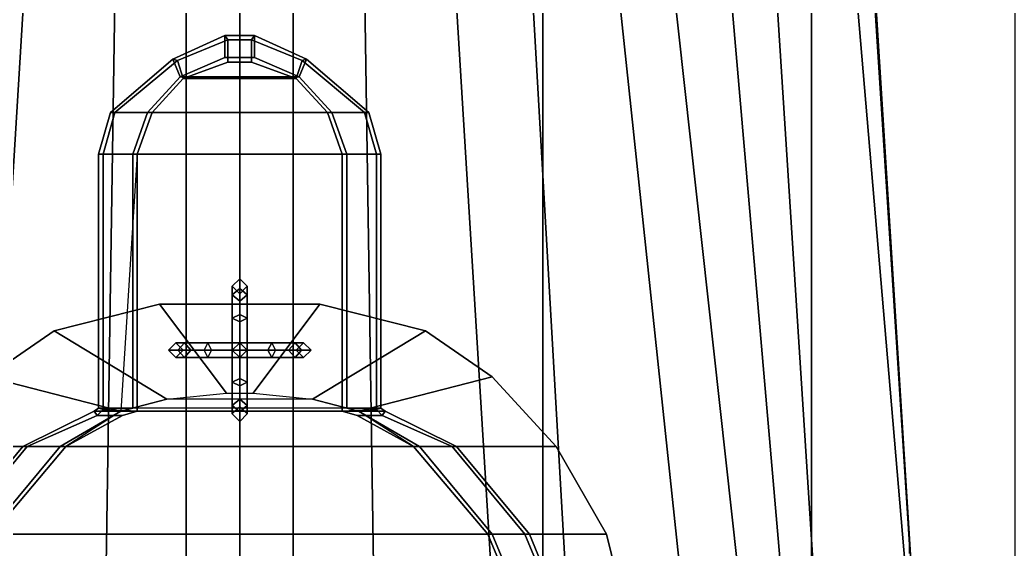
# Model space of a CAD drawing. Header units: millimetres. Extents: x -5.2 to 5.2, y -53.2 to 45.8.
# Drawn here: x -1.48 to 5.22, y 16.12 to 19.68 of the extents above; entities that cross this region are included whole.
import ezdxf

# ---------------------------------------------------------------- set-up
doc = ezdxf.new("R2010")
doc.units = ezdxf.units.MM
doc.header["$XCLIPFRAME"] = 2
for name, color, linetype in [('drawing', 9, 'Continuous'), ('railings', 6, 'Continuous'), ('superstructure', 3, 'Continuous')]:
    doc.layers.add(name, color=color, linetype=linetype)
picture_1 = doc.add_image_def('image1.gif', size_in_pixel=(3078, 4230))

msp = doc.modelspace()

# ---------------------------------------------------------------- linework, layer by layer
for points in [[(-1.78, 23.19, -2.26), (-1.25, 23.19, -2.76), (-1.69, 16.01, -2.76), (-2.19, 16.01, -2.46)], [(0, 23.19, 5.1), (-2.04, 23.19, 5.1), (-2.04, 16.01, 5.1), (0, 16.01, 5.1)], [(-1.25, 23.19, -2.76), (-0.79, 23.19, -3.12), (-0.9, 16.01, -3.2), (-1.69, 16.01, -2.76)], [(-0.79, 23.19, -3.12), (-0.36, 23.19, -3.38), (-0.36, 16.01, -3.4), (-0.9, 16.01, -3.2)], [(0, 16.01, -3.5), (-0.36, 16.01, -3.4), (-0.36, 23.19, -3.38), (0, 23.19, -3.5)], [(0, 23.19, -3.5), (0.36, 23.19, -3.38), (0.36, 16.01, -3.4), (0, 16.01, -3.5)], [(0, 16.01, 5.1), (2.04, 16.01, 5.1), (2.04, 23.19, 5.1), (0, 23.19, 5.1)], [(0.9, 16.01, -3.2), (0.36, 16.01, -3.4), (0.36, 23.19, -3.38), (0.79, 23.19, -3.12)], [(1.69, 16.01, -2.76), (0.9, 16.01, -3.2), (0.79, 23.19, -3.12), (1.25, 23.19, -2.76)], [(2.19, 16.01, -2.46), (1.69, 16.01, -2.76), (1.25, 23.19, -2.76), (1.78, 23.19, -2.26)], [(2.96, 16.01, -1.7), (2.19, 16.01, -2.46), (1.78, 23.19, -2.26), (2.2, 23.19, -1.7)], [(2.04, 16.01, 5.1), (3.85, 16.01, 5.01), (3.85, 23.19, 5.01), (2.04, 23.19, 5.1)], [(3.35, 16.01, -1.15), (2.96, 16.01, -1.7), (2.2, 23.19, -1.7), (2.56, 23.19, -1.15)], [(3.64, 16.01, -0.6), (3.35, 16.01, -1.15), (2.56, 23.19, -1.15), (3.02, 23.19, -0.14)], [(3.86, 16.01, -0.05), (3.64, 16.01, -0.6), (3.02, 23.19, -0.14), (3.4, 23.19, 1.04)], [(4.48, 16.01, 2.84), (3.86, 16.01, -0.05), (3.4, 23.19, 1.04), (3.87, 23.19, 2.91)], [(3.85, 16.01, 5.01), (4.52, 16.01, 4.94), (4.07, 23.19, 4.97), (3.85, 23.19, 5.01)], [(4.52, 16.01, 4.94), (4.48, 16.01, 2.84), (3.87, 23.19, 2.91), (4.07, 23.19, 4.97)], [(-0.05, 17.89, 11.46), (0, 17.94, 11.46), (0, 17.8757, 11.22), (-0.05, 17.8324, 11.245)], [(-0.05, 17.8324, 11.675), (0, 17.8757, 11.7), (0, 17.94, 11.46), (-0.05, 17.89, 11.46)], [(0, 17.84, 11.46), (-0.05, 17.89, 11.46), (-0.05, 17.8324, 11.245), (0, 17.7891, 11.27)], [(0, 17.7891, 11.65), (-0.05, 17.8324, 11.675), (-0.05, 17.89, 11.46), (0, 17.84, 11.46)], [(0, 17.94, 11.46), (0.05, 17.89, 11.46), (0.05, 17.8324, 11.245), (0, 17.8757, 11.22)], [(0, 17.8757, 11.7), (0.05, 17.8324, 11.675), (0.05, 17.89, 11.46), (0, 17.94, 11.46)], [(0.05, 17.89, 11.46), (0, 17.84, 11.46), (0, 17.7891, 11.27), (0.05, 17.8324, 11.245)], [(0.05, 17.8324, 11.675), (0, 17.7891, 11.65), (0, 17.84, 11.46), (0.05, 17.89, 11.46)], [(-0.05, 17.8324, 11.245), (0, 17.8757, 11.22), (0, 17.7, 11.0443), (-0.05, 17.675, 11.0876)], [(-0.05, 17.675, 11.8324), (0, 17.7, 11.8757), (0, 17.8757, 11.7), (-0.05, 17.8324, 11.675)], [(0, 17.7891, 11.27), (-0.05, 17.8324, 11.245), (-0.05, 17.675, 11.0876), (0, 17.65, 11.1309)], [(0, 17.65, 11.7891), (-0.05, 17.675, 11.8324), (-0.05, 17.8324, 11.675), (0, 17.7891, 11.65)], [(0, 17.8757, 11.22), (0.05, 17.8324, 11.245), (0.05, 17.675, 11.0876), (0, 17.7, 11.0443)], [(0, 17.7, 11.8757), (0.05, 17.675, 11.8324), (0.05, 17.8324, 11.675), (0, 17.8757, 11.7)], [(0.05, 17.8324, 11.245), (0, 17.7891, 11.27), (0, 17.65, 11.1309), (0.05, 17.675, 11.0876)], [(0.05, 17.675, 11.8324), (0, 17.65, 11.7891), (0, 17.7891, 11.65), (0.05, 17.8324, 11.675)], [(-0.05, 17.675, 11.0876), (0, 17.7, 11.0443), (0, 17.46, 10.98), (-0.05, 17.46, 11.03)], [(-0.05, 17.46, 11.89), (0, 17.46, 11.94), (0, 17.7, 11.8757), (-0.05, 17.675, 11.8324)], [(0, 17.7, 11.0443), (0.05, 17.675, 11.0876), (0.05, 17.46, 11.03), (0, 17.46, 10.98)], [(0, 17.46, 11.94), (0.05, 17.46, 11.89), (0.05, 17.675, 11.8324), (0, 17.7, 11.8757)], [(0, 17.65, 11.1309), (-0.05, 17.675, 11.0876), (-0.05, 17.46, 11.03), (0, 17.46, 11.08)], [(0, 17.46, 11.84), (-0.05, 17.46, 11.89), (-0.05, 17.675, 11.8324), (0, 17.65, 11.7891)], [(0.05, 17.675, 11.0876), (0, 17.65, 11.1309), (0, 17.46, 11.08), (0.05, 17.46, 11.03)], [(0.05, 17.46, 11.89), (0, 17.46, 11.84), (0, 17.65, 11.7891), (0.05, 17.675, 11.8324)], [(-0.48, 17.46, 11.46), (-0.43, 17.51, 11.46), (-0.3724, 17.51, 11.245), (-0.4157, 17.46, 11.22)], [(-0.4157, 17.46, 11.7), (-0.3724, 17.51, 11.675), (-0.43, 17.51, 11.46), (-0.48, 17.46, 11.46)], [(-0.43, 17.51, 11.46), (-0.38, 17.46, 11.46), (-0.3291, 17.46, 11.27), (-0.3724, 17.51, 11.245)], [(-0.3724, 17.51, 11.675), (-0.3291, 17.46, 11.65), (-0.38, 17.46, 11.46), (-0.43, 17.51, 11.46)], [(-0.4157, 17.46, 11.22), (-0.3724, 17.51, 11.245), (-0.215, 17.51, 11.0876), (-0.24, 17.46, 11.0443)], [(-0.24, 17.46, 11.8757), (-0.215, 17.51, 11.8324), (-0.3724, 17.51, 11.675), (-0.4157, 17.46, 11.7)], [(-0.3724, 17.51, 11.245), (-0.3291, 17.46, 11.27), (-0.19, 17.46, 11.1309), (-0.215, 17.51, 11.0876)], [(-0.215, 17.51, 11.8324), (-0.19, 17.46, 11.7891), (-0.3291, 17.46, 11.65), (-0.3724, 17.51, 11.675)], [(-0.24, 17.46, 11.0443), (-0.215, 17.51, 11.0876), (0, 17.51, 11.03), (0, 17.46, 10.98)], [(0, 17.46, 11.94), (0, 17.51, 11.89), (-0.215, 17.51, 11.8324), (-0.24, 17.46, 11.8757)], [(-0.215, 17.51, 11.0876), (-0.19, 17.46, 11.1309), (0, 17.46, 11.08), (0, 17.51, 11.03)], [(0, 17.51, 11.89), (0, 17.46, 11.84), (-0.19, 17.46, 11.7891), (-0.215, 17.51, 11.8324)], [(0, 17.51, 9.65), (-0.05, 17.46, 9.65), (-0.05, 17.46, 11.03), (0, 17.51, 11.03)], [(0, 17.51, 11.03), (0, 17.46, 11.08), (0.19, 17.46, 11.1309), (0.215, 17.51, 11.0876)], [(0, 17.46, 10.98), (0, 17.51, 11.03), (0.215, 17.51, 11.0876), (0.24, 17.46, 11.0443)], [(0.215, 17.51, 11.8324), (0.19, 17.46, 11.7891), (0, 17.46, 11.84), (0, 17.51, 11.89)], [(0.24, 17.46, 11.8757), (0.215, 17.51, 11.8324), (0, 17.51, 11.89), (0, 17.46, 11.94)], [(0.05, 17.46, 9.65), (0, 17.51, 9.65), (0, 17.51, 11.03), (0.05, 17.46, 11.03)], [(0.215, 17.51, 11.0876), (0.19, 17.46, 11.1309), (0.3291, 17.46, 11.27), (0.3724, 17.51, 11.245)], [(0.3724, 17.51, 11.675), (0.3291, 17.46, 11.65), (0.19, 17.46, 11.7891), (0.215, 17.51, 11.8324)], [(0.24, 17.46, 11.0443), (0.215, 17.51, 11.0876), (0.3724, 17.51, 11.245), (0.4157, 17.46, 11.22)], [(0.4157, 17.46, 11.7), (0.3724, 17.51, 11.675), (0.215, 17.51, 11.8324), (0.24, 17.46, 11.8757)], [(0.3724, 17.51, 11.245), (0.3291, 17.46, 11.27), (0.38, 17.46, 11.46), (0.43, 17.51, 11.46)], [(0.43, 17.51, 11.46), (0.38, 17.46, 11.46), (0.3291, 17.46, 11.65), (0.3724, 17.51, 11.675)], [(0.4157, 17.46, 11.22), (0.3724, 17.51, 11.245), (0.43, 17.51, 11.46), (0.48, 17.46, 11.46)], [(0.48, 17.46, 11.46), (0.43, 17.51, 11.46), (0.3724, 17.51, 11.675), (0.4157, 17.46, 11.7)], [(-0.43, 17.41, 11.46), (-0.48, 17.46, 11.46), (-0.4157, 17.46, 11.22), (-0.3724, 17.41, 11.245)], [(-0.3724, 17.41, 11.675), (-0.4157, 17.46, 11.7), (-0.48, 17.46, 11.46), (-0.43, 17.41, 11.46)], [(-0.38, 17.46, 11.46), (-0.43, 17.41, 11.46), (-0.3724, 17.41, 11.245), (-0.3291, 17.46, 11.27)], [(-0.3291, 17.46, 11.65), (-0.3724, 17.41, 11.675), (-0.43, 17.41, 11.46), (-0.38, 17.46, 11.46)], [(-0.3724, 17.41, 11.245), (-0.4157, 17.46, 11.22), (-0.24, 17.46, 11.0443), (-0.215, 17.41, 11.0876)], [(-0.215, 17.41, 11.8324), (-0.24, 17.46, 11.8757), (-0.4157, 17.46, 11.7), (-0.3724, 17.41, 11.675)], [(-0.3291, 17.46, 11.27), (-0.3724, 17.41, 11.245), (-0.215, 17.41, 11.0876), (-0.19, 17.46, 11.1309)], [(-0.19, 17.46, 11.7891), (-0.215, 17.41, 11.8324), (-0.3724, 17.41, 11.675), (-0.3291, 17.46, 11.65)], [(-0.215, 17.41, 11.0876), (-0.24, 17.46, 11.0443), (0, 17.46, 10.98), (0, 17.41, 11.03)], [(0, 17.41, 11.89), (0, 17.46, 11.94), (-0.24, 17.46, 11.8757), (-0.215, 17.41, 11.8324)], [(-0.19, 17.46, 11.1309), (-0.215, 17.41, 11.0876), (0, 17.41, 11.03), (0, 17.46, 11.08)], [(0, 17.46, 11.84), (0, 17.41, 11.89), (-0.215, 17.41, 11.8324), (-0.19, 17.46, 11.7891)], [(-0.05, 17.46, 9.65), (0, 17.41, 9.65), (0, 17.41, 11.03), (-0.05, 17.46, 11.03)], [(0, 17.46, 11.08), (-0.05, 17.46, 11.03), (-0.05, 17.245, 11.0876), (0, 17.27, 11.1309)], [(-0.05, 17.46, 11.03), (0, 17.46, 10.98), (0, 17.22, 11.0443), (-0.05, 17.245, 11.0876)], [(0, 17.27, 11.7891), (-0.05, 17.245, 11.8324), (-0.05, 17.46, 11.89), (0, 17.46, 11.84)], [(-0.05, 17.245, 11.8324), (0, 17.22, 11.8757), (0, 17.46, 11.94), (-0.05, 17.46, 11.89)], [(0, 17.46, 11.08), (0, 17.41, 11.03), (0.215, 17.41, 11.0876), (0.19, 17.46, 11.1309)], [(0, 17.41, 11.03), (0, 17.46, 10.98), (0.24, 17.46, 11.0443), (0.215, 17.41, 11.0876)], [(0.19, 17.46, 11.7891), (0.215, 17.41, 11.8324), (0, 17.41, 11.89), (0, 17.46, 11.84)], [(0.215, 17.41, 11.8324), (0.24, 17.46, 11.8757), (0, 17.46, 11.94), (0, 17.41, 11.89)], [(0, 17.41, 9.65), (0.05, 17.46, 9.65), (0.05, 17.46, 11.03), (0, 17.41, 11.03)], [(0.05, 17.46, 11.03), (0, 17.46, 11.08), (0, 17.27, 11.1309), (0.05, 17.245, 11.0876)], [(0, 17.46, 10.98), (0.05, 17.46, 11.03), (0.05, 17.245, 11.0876), (0, 17.22, 11.0443)], [(0.05, 17.245, 11.8324), (0, 17.27, 11.7891), (0, 17.46, 11.84), (0.05, 17.46, 11.89)], [(0, 17.22, 11.8757), (0.05, 17.245, 11.8324), (0.05, 17.46, 11.89), (0, 17.46, 11.94)], [(0.19, 17.46, 11.1309), (0.215, 17.41, 11.0876), (0.3724, 17.41, 11.245), (0.3291, 17.46, 11.27)], [(0.3291, 17.46, 11.65), (0.3724, 17.41, 11.675), (0.215, 17.41, 11.8324), (0.19, 17.46, 11.7891)], [(0.215, 17.41, 11.0876), (0.24, 17.46, 11.0443), (0.4157, 17.46, 11.22), (0.3724, 17.41, 11.245)], [(0.3724, 17.41, 11.675), (0.4157, 17.46, 11.7), (0.24, 17.46, 11.8757), (0.215, 17.41, 11.8324)], [(0.3291, 17.46, 11.27), (0.3724, 17.41, 11.245), (0.43, 17.41, 11.46), (0.38, 17.46, 11.46)], [(0.38, 17.46, 11.46), (0.43, 17.41, 11.46), (0.3724, 17.41, 11.675), (0.3291, 17.46, 11.65)], [(0.3724, 17.41, 11.245), (0.4157, 17.46, 11.22), (0.48, 17.46, 11.46), (0.43, 17.41, 11.46)], [(0.43, 17.41, 11.46), (0.48, 17.46, 11.46), (0.4157, 17.46, 11.7), (0.3724, 17.41, 11.675)], [(0, 17.27, 11.1309), (-0.05, 17.245, 11.0876), (-0.05, 17.0876, 11.245), (0, 17.1309, 11.27)], [(0, 17.1309, 11.65), (-0.05, 17.0876, 11.675), (-0.05, 17.245, 11.8324), (0, 17.27, 11.7891)], [(-0.05, 17.245, 11.0876), (0, 17.22, 11.0443), (0, 17.0443, 11.22), (-0.05, 17.0876, 11.245)], [(-0.05, 17.0876, 11.675), (0, 17.0443, 11.7), (0, 17.22, 11.8757), (-0.05, 17.245, 11.8324)], [(0.05, 17.245, 11.0876), (0, 17.27, 11.1309), (0, 17.1309, 11.27), (0.05, 17.0876, 11.245)], [(0.05, 17.0876, 11.675), (0, 17.1309, 11.65), (0, 17.27, 11.7891), (0.05, 17.245, 11.8324)], [(0, 17.22, 11.0443), (0.05, 17.245, 11.0876), (0.05, 17.0876, 11.245), (0, 17.0443, 11.22)], [(0, 17.0443, 11.7), (0.05, 17.0876, 11.675), (0.05, 17.245, 11.8324), (0, 17.22, 11.8757)], [(0, 17.1309, 11.27), (-0.05, 17.0876, 11.245), (-0.05, 17.03, 11.46), (0, 17.08, 11.46)], [(0, 17.08, 11.46), (-0.05, 17.03, 11.46), (-0.05, 17.0876, 11.675), (0, 17.1309, 11.65)], [(-0.05, 17.0876, 11.245), (0, 17.0443, 11.22), (0, 16.98, 11.46), (-0.05, 17.03, 11.46)], [(-0.05, 17.03, 11.46), (0, 16.98, 11.46), (0, 17.0443, 11.7), (-0.05, 17.0876, 11.675)], [(0.05, 17.0876, 11.245), (0, 17.1309, 11.27), (0, 17.08, 11.46), (0.05, 17.03, 11.46)], [(0.05, 17.03, 11.46), (0, 17.08, 11.46), (0, 17.1309, 11.65), (0.05, 17.0876, 11.675)], [(0, 17.0443, 11.22), (0.05, 17.0876, 11.245), (0.05, 17.03, 11.46), (0, 16.98, 11.46)], [(0, 16.98, 11.46), (0.05, 17.03, 11.46), (0.05, 17.0876, 11.675), (0, 17.0443, 11.7)]]:
    msp.add_3dface(points)
at = {"layer": 'railings'}
for points in [[(4.26, 20.03, 5.33), (4.26, 20.03, 5.39), (4.51, 16.15, 5.39), (4.51, 16.15, 5.33)], [(4.51, 16.15, 5.33), (4.51, 16.15, 5.39), (4.26, 20.03, 5.39), (4.26, 20.03, 5.33)], [(4.51, 16.15, 5.64), (4.51, 16.15, 5.7), (4.26, 20.03, 5.7), (4.26, 20.03, 5.64)], [(4.26, 20.03, 5.64), (4.26, 20.03, 5.7), (4.51, 16.15, 5.7), (4.51, 16.15, 5.64)], [(4.26, 20.03, 6.05), (4.26, 20.03, 6.11), (4.51, 16.15, 6.11), (4.51, 16.15, 6.05)], [(4.51, 16.15, 6.05), (4.51, 16.15, 6.11), (4.26, 20.03, 6.11), (4.26, 20.03, 6.05)], [(4.51, 16.09, 6.11), (4.51, 16.15, 6.11), (4.51, 16.15, 4.94), (4.51, 16.09, 4.94)], [(4.51, 16.09, 4.94), (4.51, 16.15, 4.94), (4.51, 16.15, 6.11), (4.51, 16.09, 6.11)]]:
    msp.add_3dface(points, dxfattribs=at)
at = {"layer": 'superstructure'}
for points in [[(-0.08, 19.55, 10.87), (-0.1, 19.58, 10.87), (-0.45, 19.42, 10.87), (-0.42, 19.41, 10.87)], [(-0.1, 19.58, 10.87), (-0.1, 19.43, 10.58), (-0.4, 19.3, 10.58), (-0.45, 19.42, 10.87)], [(0.1, 19.58, 10.87), (0.1, 19.43, 10.58), (-0.1, 19.43, 10.58), (-0.1, 19.58, 10.87)], [(0.08, 19.55, 10.87), (0.1, 19.58, 10.87), (-0.1, 19.58, 10.87), (-0.08, 19.55, 10.87)], [(0.42, 19.41, 10.87), (0.45, 19.42, 10.87), (0.1, 19.58, 10.87), (0.08, 19.55, 10.87)], [(0.1, 19.43, 10.58), (0.1, 19.58, 10.87), (0.45, 19.42, 10.87), (0.4, 19.3, 10.58)], [(-0.42, 19.41, 10.87), (-0.38, 19.29, 10.58), (-0.08, 19.4, 10.58), (-0.08, 19.55, 10.87)], [(-0.08, 19.55, 10.87), (-0.08, 19.4, 10.58), (0.08, 19.4, 10.58), (0.08, 19.55, 10.87)], [(0.38, 19.29, 10.58), (0.42, 19.41, 10.87), (0.08, 19.55, 10.87), (0.08, 19.4, 10.58)], [(-0.42, 19.41, 10.87), (-0.45, 19.42, 10.87), (-0.87, 19.06, 10.87), (-0.84, 19.06, 10.87)], [(-0.45, 19.42, 10.87), (-0.4, 19.3, 10.58), (-0.62, 19.06, 10.58), (-0.87, 19.06, 10.87)], [(-0.84, 19.06, 10.87), (-0.59, 19.06, 10.58), (-0.38, 19.29, 10.58), (-0.42, 19.41, 10.87)], [(-0.4, 19.3, 9.61), (-0.1, 19.43, 9.61), (0.1, 19.43, 9.61), (0.4, 19.3, 9.61)], [(-0.1, 19.43, 10.58), (-0.1, 19.43, 9.61), (-0.4, 19.3, 9.61), (-0.4, 19.3, 10.58)], [(0.08, 19.4, 9.65), (-0.08, 19.4, 9.65), (-0.38, 19.29, 9.65), (0.38, 19.29, 9.65)], [(-0.38, 19.29, 10.58), (-0.38, 19.29, 9.65), (-0.08, 19.4, 9.65), (-0.08, 19.4, 10.58)], [(0.1, 19.43, 10.58), (0.1, 19.43, 9.61), (-0.1, 19.43, 9.61), (-0.1, 19.43, 10.58)], [(-0.08, 19.4, 10.58), (-0.08, 19.4, 9.65), (0.08, 19.4, 9.65), (0.08, 19.4, 10.58)], [(0.38, 19.29, 9.65), (0.38, 19.29, 10.58), (0.08, 19.4, 10.58), (0.08, 19.4, 9.65)], [(0.1, 19.43, 9.61), (0.1, 19.43, 10.58), (0.4, 19.3, 10.58), (0.4, 19.3, 9.61)], [(0.59, 19.06, 10.58), (0.84, 19.06, 10.87), (0.42, 19.41, 10.87), (0.38, 19.29, 10.58)], [(0.4, 19.3, 10.58), (0.45, 19.42, 10.87), (0.87, 19.06, 10.87), (0.62, 19.06, 10.58)], [(0.84, 19.06, 10.87), (0.87, 19.06, 10.87), (0.45, 19.42, 10.87), (0.42, 19.41, 10.87)], [(0.62, 19.06, 9.61), (-0.62, 19.06, 9.61), (-0.4, 19.3, 9.61), (0.4, 19.3, 9.61)], [(-0.4, 19.3, 10.58), (-0.4, 19.3, 9.61), (-0.62, 19.06, 9.61), (-0.62, 19.06, 10.58)], [(0.4, 19.3, 9.61), (0.4, 19.3, 10.58), (0.62, 19.06, 10.58), (0.62, 19.06, 9.61)], [(-0.38, 19.29, 9.65), (-0.59, 19.06, 9.65), (0.59, 19.06, 9.65), (0.38, 19.29, 9.65)], [(-0.59, 19.06, 10.58), (-0.59, 19.06, 9.65), (-0.38, 19.29, 9.65), (-0.38, 19.29, 10.58)], [(0.59, 19.06, 9.65), (0.59, 19.06, 10.58), (0.38, 19.29, 10.58), (0.38, 19.29, 9.65)], [(-0.87, 19.06, 10.87), (-0.62, 19.06, 10.58), (-0.72, 18.78, 10.58), (-0.95, 18.78, 10.87)], [(-0.84, 19.06, 10.87), (-0.87, 19.06, 10.87), (-0.95, 18.78, 10.87), (-0.92, 18.78, 10.87)], [(-0.92, 18.78, 10.87), (-0.69, 18.78, 10.58), (-0.59, 19.06, 10.58), (-0.84, 19.06, 10.87)], [(-0.72, 18.78, 9.61), (-0.62, 19.06, 9.61), (0.62, 19.06, 9.61), (0.72, 18.78, 9.61)], [(-0.62, 19.06, 10.58), (-0.62, 19.06, 9.61), (-0.72, 18.78, 9.61), (-0.72, 18.78, 10.58)], [(0.59, 19.06, 9.65), (-0.59, 19.06, 9.65), (-0.69, 18.78, 9.65), (0.69, 18.78, 9.65)], [(-0.69, 18.78, 10.58), (-0.69, 18.78, 9.65), (-0.59, 19.06, 9.65), (-0.59, 19.06, 10.58)], [(0.69, 18.78, 9.65), (0.69, 18.78, 10.58), (0.59, 19.06, 10.58), (0.59, 19.06, 9.65)], [(0.69, 18.78, 10.58), (0.92, 18.78, 10.87), (0.84, 19.06, 10.87), (0.59, 19.06, 10.58)], [(0.62, 19.06, 9.61), (0.62, 19.06, 10.58), (0.72, 18.78, 10.58), (0.72, 18.78, 9.61)], [(0.62, 19.06, 10.58), (0.87, 19.06, 10.87), (0.95, 18.78, 10.87), (0.72, 18.78, 10.58)], [(0.92, 18.78, 10.87), (0.95, 18.78, 10.87), (0.87, 19.06, 10.87), (0.84, 19.06, 10.87)], [(-0.95, 18.78, 10.87), (-0.72, 18.78, 10.58), (-0.72, 17.07, 10.58), (-0.95, 17.07, 10.87)], [(-0.92, 18.78, 10.87), (-0.95, 18.78, 10.87), (-0.95, 17.07, 10.87), (-0.92, 17.06, 10.87)], [(-0.92, 17.06, 10.87), (-0.69, 17.05, 10.58), (-0.69, 18.78, 10.58), (-0.92, 18.78, 10.87)], [(0.69, 18.78, 9.65), (-0.69, 18.78, 9.65), (-0.8, 17.05, 9.65), (0.69, 17.05, 9.65)], [(-0.72, 17.07, 9.61), (-0.72, 18.78, 9.61), (0.72, 18.78, 9.61), (0.72, 17.07, 9.61)], [(-0.72, 18.78, 10.58), (-0.72, 18.78, 9.61), (-0.72, 17.07, 9.61), (-0.72, 17.07, 10.58)], [(-0.69, 17.05, 10.58), (-0.69, 17.05, 9.65), (-0.69, 18.78, 9.65), (-0.69, 18.78, 10.58)], [(0.69, 17.05, 9.65), (0.69, 17.05, 10.58), (0.69, 18.78, 10.58), (0.69, 18.78, 9.65)], [(0.69, 17.05, 10.58), (0.92, 17.06, 10.87), (0.92, 18.78, 10.87), (0.69, 18.78, 10.58)], [(0.72, 18.78, 9.61), (0.72, 18.78, 10.58), (0.72, 17.07, 10.58), (0.72, 17.07, 9.61)], [(0.72, 18.78, 10.58), (0.95, 18.78, 10.87), (0.95, 17.07, 10.87), (0.72, 17.07, 10.58)], [(0.92, 17.06, 10.87), (0.95, 17.07, 10.87), (0.95, 18.78, 10.87), (0.92, 18.78, 10.87)], [(-0.49, 17.13, 9.65), (-0.09, 17.17, 9.65), (-0.54, 17.77, 8.96), (-1.25, 17.59, 8.96)], [(-1.25, 17.59, 8.96), (-0.54, 17.77, 8.96), (-0.54, 17.77, 4.99), (-1.25, 17.59, 4.99)], [(0.54, 17.77, 8.96), (-0.54, 17.77, 8.96), (-0.09, 17.17, 9.65), (0.09, 17.17, 9.65)], [(0.54, 17.77, 4.99), (-0.54, 17.77, 4.99), (-0.54, 17.77, 8.96), (0.54, 17.77, 8.96)], [(1.25, 17.59, 8.96), (0.54, 17.77, 8.96), (0.09, 17.17, 9.65), (0.49, 17.13, 9.65)], [(1.25, 17.59, 4.99), (0.54, 17.77, 4.99), (0.54, 17.77, 8.96), (1.25, 17.59, 8.96)], [(-0.8, 17.05, 9.65), (-0.49, 17.13, 9.65), (-1.25, 17.59, 8.96), (-1.7, 17.28, 8.96)], [(-1.7, 17.28, 8.96), (-1.25, 17.59, 8.96), (-1.25, 17.59, 4.99), (-1.7, 17.28, 4.99)], [(1.7, 17.28, 8.96), (1.25, 17.59, 8.96), (0.49, 17.13, 9.65), (0.8, 17.05, 9.65)], [(1.7, 17.28, 4.99), (1.25, 17.59, 4.99), (1.25, 17.59, 8.96), (1.7, 17.28, 8.96)], [(-1.21, 16.81, 9.65), (-0.8, 17.05, 9.65), (-1.7, 17.28, 8.96), (-2.13, 16.81, 8.96)], [(2.13, 16.81, 8.96), (1.7, 17.28, 8.96), (0.8, 17.05, 9.65), (1.21, 16.81, 9.65)], [(2.13, 16.81, 4.99), (1.7, 17.28, 4.99), (1.7, 17.28, 8.96), (2.13, 16.81, 8.96)], [(0.49, 17.13, 9.65), (-0.49, 17.13, 9.65), (-0.8, 17.05, 9.65), (0.8, 17.05, 9.65)], [(-0.98, 17.05, 10.87), (-0.8, 17.05, 10.58), (-1.21, 16.81, 10.58), (-1.46, 16.81, 10.87)], [(-0.96, 17.02, 10.87), (-0.98, 17.05, 10.87), (-1.46, 16.81, 10.87), (-1.43, 16.81, 10.87)], [(-1.43, 16.81, 10.87), (-1.17, 16.81, 10.58), (-0.79, 17.02, 10.58), (-0.96, 17.02, 10.87)], [(-0.8, 17.05, 10.58), (-0.8, 17.05, 9.65), (-1.21, 16.81, 9.65), (-1.21, 16.81, 10.58)], [(0.8, 17.05, 9.65), (-0.8, 17.05, 9.65), (-1.17, 16.81, 9.65), (1.17, 16.81, 9.65)], [(-1.17, 16.81, 10.58), (-1.17, 16.81, 9.65), (-0.79, 17.02, 9.65), (-0.79, 17.02, 10.58)], [(-0.95, 17.07, 10.87), (-0.72, 17.07, 10.58), (-0.8, 17.05, 10.58), (-0.98, 17.05, 10.87)], [(-0.92, 17.06, 10.87), (-0.95, 17.07, 10.87), (-0.98, 17.05, 10.87), (-0.96, 17.02, 10.87)], [(-0.96, 17.02, 10.87), (-0.79, 17.02, 10.58), (-0.69, 17.05, 10.58), (-0.92, 17.06, 10.87)], [(-0.72, 17.07, 10.58), (-0.72, 17.07, 9.65), (-0.8, 17.05, 9.65), (-0.8, 17.05, 10.58)], [(-0.79, 17.02, 10.58), (-0.79, 17.02, 9.65), (-0.69, 17.05, 9.65), (-0.69, 17.05, 10.58)], [(0.79, 17.02, 10.58), (0.96, 17.02, 10.87), (0.92, 17.06, 10.87), (0.69, 17.05, 10.58)], [(0.79, 17.02, 9.65), (0.79, 17.02, 10.58), (0.69, 17.05, 10.58), (0.69, 17.05, 9.65)], [(0.72, 17.07, 9.65), (0.72, 17.07, 10.58), (0.8, 17.05, 10.58), (0.8, 17.05, 9.65)], [(0.72, 17.07, 10.58), (0.95, 17.07, 10.87), (0.98, 17.05, 10.87), (0.8, 17.05, 10.58)], [(1.17, 16.81, 9.65), (1.17, 16.81, 10.58), (0.79, 17.02, 10.58), (0.79, 17.02, 9.65)], [(1.17, 16.81, 10.58), (1.43, 16.81, 10.87), (0.96, 17.02, 10.87), (0.79, 17.02, 10.58)], [(0.8, 17.05, 9.65), (0.8, 17.05, 10.58), (1.21, 16.81, 10.58), (1.21, 16.81, 9.65)], [(0.8, 17.05, 10.58), (0.98, 17.05, 10.87), (1.46, 16.81, 10.87), (1.21, 16.81, 10.58)], [(0.96, 17.02, 10.87), (0.98, 17.05, 10.87), (0.95, 17.07, 10.87), (0.92, 17.06, 10.87)], [(1.43, 16.81, 10.87), (1.46, 16.81, 10.87), (0.98, 17.05, 10.87), (0.96, 17.02, 10.87)], [(-1.7, 16.22, 9.65), (-1.21, 16.81, 9.65), (-2.13, 16.81, 8.96), (-2.47, 16.22, 8.96)], [(-1.43, 16.81, 10.87), (-1.46, 16.81, 10.87), (-1.95, 16.22, 10.87), (-1.92, 16.22, 10.87)], [(-1.46, 16.81, 10.87), (-1.21, 16.81, 10.58), (-1.7, 16.22, 10.58), (-1.95, 16.22, 10.87)], [(-1.92, 16.22, 10.87), (-1.67, 16.22, 10.58), (-1.17, 16.81, 10.58), (-1.43, 16.81, 10.87)], [(-1.21, 16.81, 10.58), (-1.21, 16.81, 9.65), (-1.7, 16.22, 9.65), (-1.7, 16.22, 10.58)], [(1.17, 16.81, 9.65), (-1.17, 16.81, 9.65), (-1.67, 16.22, 9.65), (1.67, 16.22, 9.65)], [(-1.67, 16.22, 10.58), (-1.67, 16.22, 9.65), (-1.17, 16.81, 9.65), (-1.17, 16.81, 10.58)], [(1.67, 16.22, 9.65), (1.67, 16.22, 10.58), (1.17, 16.81, 10.58), (1.17, 16.81, 9.65)], [(1.67, 16.22, 10.58), (1.92, 16.22, 10.87), (1.43, 16.81, 10.87), (1.17, 16.81, 10.58)], [(2.47, 16.22, 8.96), (2.13, 16.81, 8.96), (1.21, 16.81, 9.65), (1.7, 16.22, 9.65)], [(1.21, 16.81, 9.65), (1.21, 16.81, 10.58), (1.7, 16.22, 10.58), (1.7, 16.22, 9.65)], [(1.21, 16.81, 10.58), (1.46, 16.81, 10.87), (1.95, 16.22, 10.87), (1.7, 16.22, 10.58)], [(1.92, 16.22, 10.87), (1.95, 16.22, 10.87), (1.46, 16.81, 10.87), (1.43, 16.81, 10.87)], [(2.47, 16.22, 4.99), (2.13, 16.81, 4.99), (2.13, 16.81, 8.96), (2.47, 16.22, 8.96)], [(1.67, 16.22, 9.65), (-1.67, 16.22, 9.65), (-1.84, 15.81, 9.65), (1.84, 15.81, 9.65)], [(1.84, 15.81, 9.65), (1.84, 15.81, 10.58), (1.67, 16.22, 10.58), (1.67, 16.22, 9.65)], [(1.84, 15.81, 10.58), (2.09, 15.81, 10.87), (1.92, 16.22, 10.87), (1.67, 16.22, 10.58)], [(2.57, 15.81, 8.96), (2.47, 16.22, 8.96), (1.7, 16.22, 9.65), (1.87, 15.81, 9.65)], [(1.7, 16.22, 9.65), (1.7, 16.22, 10.58), (1.87, 15.81, 10.58), (1.87, 15.81, 9.65)], [(1.7, 16.22, 10.58), (1.95, 16.22, 10.87), (2.12, 15.81, 10.87), (1.87, 15.81, 10.58)], [(2.09, 15.81, 10.87), (2.12, 15.81, 10.87), (1.95, 16.22, 10.87), (1.92, 16.22, 10.87)], [(2.57, 15.81, 4.99), (2.47, 16.22, 4.99), (2.47, 16.22, 8.96), (2.57, 15.81, 8.96)]]:
    msp.add_3dface(points, dxfattribs=at)

# ---------------------------------------------------------------- pictures from other files: only their frames are drawn
at = {"layer": 'drawing'}
image = msp.add_image(picture_1, insert=(-110.14, -47.15, 169.85), size_in_units=(104.712, 143.9025), rotation=90, dxfattribs=dict(at, fade=40))
image.dxf.v_pixel = (0.034019493, -2e-18)
image.set_boundary_path([(23.31, 838.503), (2730.875, 1146.2677)])
image.dxf.flags = 15

doc.saveas('drawing.dxf')
